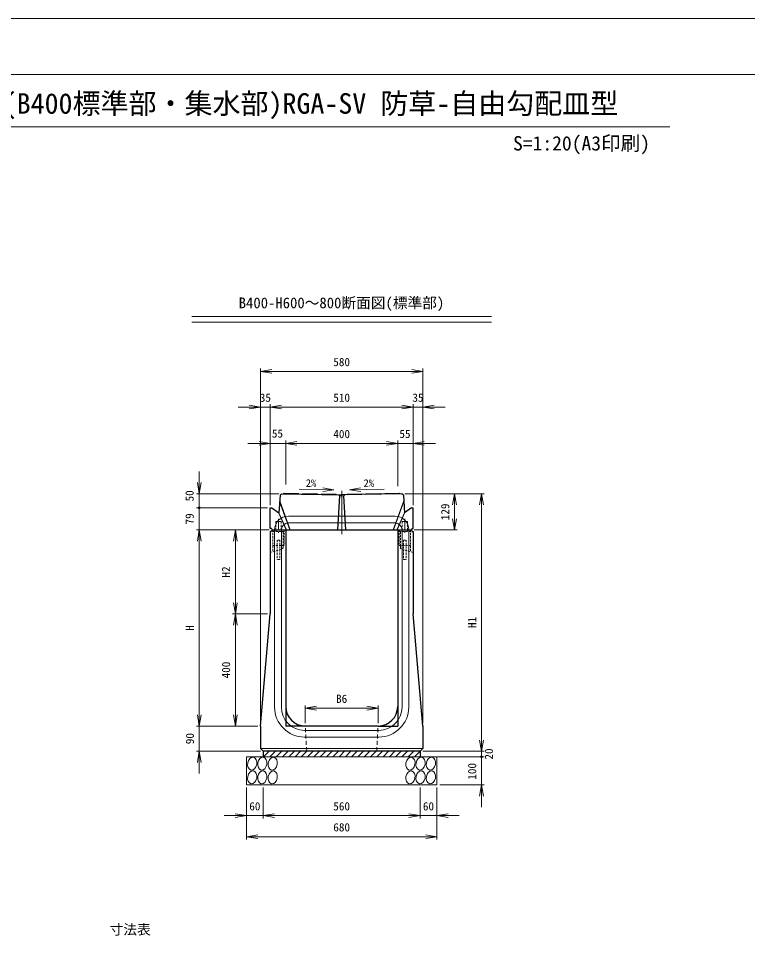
# Model space of a CAD drawing. Units: millimetres at full size, sheet at 1:20. Extents: x 0 to 8400, y -600 to 5940.
# Drawn here: x 3191 to 5795, y 2665 to 5940 of the extents above; entities that cross this region are included whole.
import ezdxf
from ezdxf.enums import TextEntityAlignment as Align

# ---------------------------------------------------------------- set-up
doc = ezdxf.new("R2010")
doc.units = ezdxf.units.MM
doc.header["$LTSCALE"] = 20
for name, pattern in [('USER1', [0.5625, 0.375, -0.1875]), ('USER2', [3, 1.875, -0.375, 0.375, -0.375]), ('USER5', [1.125, 0.75, -0.375])]:
    doc.linetypes.add(name, pattern=pattern)
for name, color, linetype, lineweight in [('1', 7, 'Continuous', 9), ('ACC(細線）', 4, 'USER1', 13), ('CEN(細線）', 5, 'USER2', 13), ('CON2(細線）', 6, 'Continuous', 13), ('CON（太線）', 1, 'Continuous', 25), ('Defpoints_3', 7, 'Continuous', 25), ('TEXT(細線）', 1, 'Continuous', 13), ('寸法線', 7, 'Continuous', 9), ('構造物-寸法', 7, 'Continuous', 9)]:
    doc.layers.add(name, color=color, linetype=linetype, lineweight=lineweight)
doc.styles.add('ＭＳ ゴシック', font='')
doc.styles.get('ＭＳ ゴシック').set_extended_font_data('MS Gothic')

# ---------------------------------------------------------------- blocks, each defined once
blk = doc.blocks.new('open_arrow')
at = {"color": 0, "linetype": 'Continuous', "lineweight": -2}
blk.add_lwpolyline([(7.5, 1.25), (0, 0), (7.5, -1.25)], dxfattribs=at)
blk = doc.blocks.new('filled_dot')
at = {"color": 0, "linetype": 'Continuous', "lineweight": -2, "const_width": 1.25}
blk.add_lwpolyline([(-0.625, 0, 1), (0.625, 0, 1)], format="xyb", close=True, dxfattribs=at)

msp = doc.modelspace()

# ---------------------------------------------------------------- linework, layer by layer
at = {"layer": '1'}
for p, q in [((3810.93, 4875.45), (4880.35, 4875.45)), ((3810.93, 4854.97), (4880.35, 4854.97))]:
    msp.add_line(p, q, dxfattribs=at)
at = {"layer": 'ACC(細線）'}
for p, q in [((4110.64, 4143.15), (4110.64, 4113.15)), ((4110.64, 4143.15), (4129.64, 4143.15)), ((4110.64, 4143.15), (4110.64, 4113.15)), ((4110.64, 4143.15), (4129.64, 4143.15)), ((4129.64, 4143.15), (4129.64, 4113.15)), ((4129.64, 4143.15), (4129.64, 4113.15)), ((4561.64, 4143.15), (4561.64, 4113.15)), ((4561.64, 4143.15), (4580.64, 4143.15)), ((4561.64, 4143.15), (4561.64, 4113.15)), ((4580.64, 4143.15), (4561.64, 4143.15)), ((4580.64, 4143.15), (4580.64, 4113.15)), ((4580.64, 4143.15), (4580.64, 4113.15)), ((4099.64, 4113.15), (4099.64, 4057.15)), ((4140.64, 4107.15), (4099.64, 4107.15)), ((4110.14, 4113.15), (4110.14, 4107.15)), ((4130.14, 4113.15), (4130.14, 4107.15)), ((4136.14, 4107.15), (4136.14, 4057.15)), ((4140.64, 4113.15), (4140.64, 4057.15)), ((4550.64, 4113.15), (4591.64, 4113.15)), ((4550.64, 4113.15), (4550.64, 4057.15)), ((4550.64, 4113.15), (4591.64, 4113.15)), ((4550.64, 4107.15), (4591.64, 4107.15)), ((4555.14, 4107.15), (4555.14, 4057.15)), ((4561.14, 4113.15), (4561.14, 4107.15)), ((4581.14, 4113.15), (4581.14, 4107.15)), ((4591.64, 4113.15), (4591.64, 4057.15)), ((4125.14, 4077.15), (4115.14, 4077.15)), ((4115.14, 4077.15), (4115.14, 4007.15)), ((4125.14, 4077.15), (4125.14, 4007.15)), ((4566.14, 4077.15), (4576.14, 4077.15)), ((4566.14, 4077.15), (4566.14, 4007.15)), ((4576.14, 4077.15), (4576.14, 4007.15)), ((4090.64, 4032.15), (4134.08, 4046.47)), ((4099.64, 4057.15), (4099.64, 4035.11)), ((4140.64, 4057.15), (4099.64, 4057.15)), ((4136.14, 4049.32), (4136.14, 4057.15)), ((4550.64, 4057.15), (4591.64, 4057.15)), ((4555.14, 4049.32), (4555.14, 4057.15)), ((4600.64, 4032.15), (4557.2, 4046.47)), ((4591.64, 4057.15), (4591.64, 4035.11)), ((4125.14, 4007.15), (4115.14, 4007.15)), ((4566.14, 4007.15), (4576.14, 4007.15))]:
    msp.add_line(p, q, dxfattribs=at)
for centre, start, end in [((4133.14, 4049.32), 288.24585, 0), ((4558.14, 4049.32), 180, 251.75415)]:
    msp.add_arc(centre, 3, start, end, dxfattribs=at)
at = {"layer": 'CEN(細線）'}
for p, q in [((4345.64, 4253.15), (4345.64, 4098.15)), ((4345.64, 4118.15), (4345.64, 4248.15)), ((4120.14, 4153.15), (4120.14, 4103.15)), ((4120.14, 4153.15), (4120.14, 4103.15)), ((4120.14, 4153.15), (4120.14, 4103.15)), ((4571.14, 4153.15), (4571.14, 4103.15))]:
    msp.add_line(p, q, dxfattribs=at)
at = {"layer": 'CON2(細線）'}
for p, q in [((4155.14, 4162.15), (4536.14, 4162.15)), ((4155.14, 4138.15), (4536.14, 4138.15)), ((4106.14, 4113.15), (4106.14, 3480.65)), ((4130.14, 4113.15), (4130.14, 3480.65)), ((4561.14, 4113.15), (4561.14, 3480.65)), ((4585.14, 4113.15), (4585.14, 3480.65)), ((4213.14, 3397.65), (4478.14, 3397.65)), ((4213.14, 3373.65), (4478.14, 3373.65)), ((4055.64, 3333.15), (4635.64, 3333.15))]:
    msp.add_line(p, q, dxfattribs=at)
at = {"layer": 'CON2(細線）', "linetype": 'USER5'}
for p, q in [((4220.64, 3323.15), (4215.64, 3413.15)), ((4470.64, 3323.15), (4475.64, 3413.15))]:
    msp.add_line(p, q, dxfattribs=at)
at = {"layer": 'CON2(細線）'}
for centre, radius, start, end in [((4155.14, 4113.15), 49, 90, 180), ((4536.14, 4113.15), 49, 0, 90), ((4155.14, 4113.15), 25, 90, 180), ((4536.14, 4113.15), 25, 0, 90), ((4213.14, 3480.65), 107, 180, 270), ((4213.14, 3480.65), 83, 180, 270), ((4478.14, 3480.65), 83, 270, 0), ((4478.14, 3480.65), 107, 270, 0)]:
    msp.add_arc(centre, radius, start, end, dxfattribs=at)
at = {"layer": 'CON（太線）'}
for p, q in [((4125.43, 4237.36), (4121.77, 4174.02)), ((4125.43, 4237.36), (4130.63, 4242.36)), ((4130.63, 4242.36), (4345.64, 4238.15)), ((4560.65, 4242.36), (4345.64, 4238.15)), ((4565.85, 4237.36), (4560.65, 4242.36)), ((4565.85, 4237.36), (4569.51, 4174.02)), ((4090.64, 4118.15), (4090.64, 4192.26)), ((4090.64, 4192.26), (4095.72, 4192.26)), ((4095.72, 4192.26), (4121.77, 4174.02)), ((4595.56, 4192.26), (4569.51, 4174.02)), ((4595.56, 4192.26), (4600.64, 4192.26)), ((4600.64, 4118.15), (4600.64, 4192.26)), ((4094.64, 4118.15), (4090.64, 4118.15)), ((4094.64, 4108.15), (4090.64, 4108.15)), ((4090.64, 4108.15), (4090.64, 3813.15)), ((4094.64, 4118.15), (4096.64, 4113.15)), ((4096.64, 4113.15), (4094.64, 4108.15)), ((4096.64, 4113.15), (4594.64, 4113.15)), ((4096.64, 4113.15), (4594.64, 4113.15)), ((4145.64, 4113.15), (4145.64, 3483.15)), ((4545.64, 4113.15), (4594.64, 4113.15)), ((4545.64, 4113.15), (4594.64, 4113.15)), ((4545.64, 4113.15), (4545.64, 3483.15)), ((4596.64, 4118.15), (4594.64, 4113.15)), ((4594.64, 4113.15), (4596.64, 4108.15)), ((4596.64, 4118.15), (4600.64, 4118.15)), ((4596.64, 4108.15), (4600.64, 4108.15)), ((4600.64, 4108.15), (4600.64, 3813.15)), ((4055.64, 3413.15), (4090.64, 3813.15)), ((4635.64, 3413.15), (4600.64, 3813.15)), ((4055.64, 3413.15), (4055.64, 3333.15)), ((4475.64, 3413.15), (4215.64, 3413.15)), ((4635.64, 3413.15), (4635.64, 3333.15)), ((4055.64, 3333.15), (4065.64, 3323.15)), ((4625.64, 3323.15), (4065.64, 3323.15)), ((4065.64, 3323.15), (4065.64, 3303.15)), ((4625.64, 3323.15), (4635.64, 3333.15)), ((4625.64, 3323.15), (4625.64, 3303.15))]:
    msp.add_line(p, q, dxfattribs=at)
at = {"layer": 'CON（太線）', "color": 2}
for p, q in [((4121.98, 4177.54), (4120.26, 4175.08)), ((4569.3, 4177.54), (4571.02, 4175.08))]:
    msp.add_line(p, q, dxfattribs=at)
at = {"layer": 'CON（太線）'}
for centre, start, end in [((4215.64, 3483.15), 180, 270), ((4475.64, 3483.15), 270, 0)]:
    msp.add_arc(centre, 70, start, end, dxfattribs=at)
at = {"layer": 'Defpoints_3'}
for p, q in [((4145.64, 3483.15), (4145.64, 3413.15)), ((4545.64, 3483.15), (4545.64, 3413.15)), ((4215.64, 3413.15), (4145.64, 3413.15)), ((4475.64, 3413.15), (4545.64, 3413.15))]:
    msp.add_line(p, q, dxfattribs=at)
at = {"layer": '寸法線'}
for p, q in [((4055.64, 3423.15), (4055.64, 4562)), ((4090.64, 4202.26), (4090.64, 4562)), ((4090.64, 4202.26), (4090.64, 4562)), ((4600.64, 4202.26), (4600.64, 4562)), ((4600.64, 4202.26), (4600.64, 4562)), ((4635.64, 3423.15), (4635.64, 4562)), ((3975.64, 4552), (4170.64, 4552)), ((4090.64, 4552), (4600.64, 4552)), ((4520.64, 4552), (4715.64, 4552)), ((4225.64, 4422.32), (4010.64, 4422.32)), ((4090.64, 4202.26), (4090.64, 4432.32)), ((4145.64, 4275.86), (4145.64, 4432.32)), ((4145.64, 4275.86), (4145.64, 4432.32)), ((4145.64, 4422.32), (4545.64, 4422.32)), ((4465.64, 4422.32), (4680.64, 4422.32)), ((4545.64, 4269.62), (4545.64, 4432.32)), ((4545.64, 4269.62), (4545.64, 4432.32)), ((4600.64, 4202.26), (4600.64, 4432.32)), ((4317.85, 4256.39), (4194.02, 4258.75)), ((4277.98, 4263.82), (4317.85, 4256.39)), ((4413.3, 4263.82), (4373.44, 4256.39)), ((4373.44, 4256.39), (4497.26, 4258.75)), ((4317.85, 4256.39), (4277.73, 4250.49)), ((4373.44, 4256.39), (4413.55, 4250.49)), ((4570.65, 4242.36), (4758.61, 4242.36)), ((4748.61, 4242.36), (4748.61, 4113.15)), ((4086.64, 4113.15), (3956.07, 4113.15)), ((3966.07, 4113.15), (3966.07, 3813.15)), ((4604.64, 4113.15), (4758.61, 4113.15)), ((4080.64, 3813.15), (3956.07, 3813.15)), ((4080.64, 3813.15), (3956.07, 3813.15)), ((3966.07, 3813.15), (3966.07, 3413.15)), ((3836.84, 3493.15), (3836.84, 3243.15)), ((4045.64, 3413.15), (3826.84, 3413.15)), ((4045.64, 3413.15), (3956.07, 3413.15)), ((4055.64, 3323.15), (3826.84, 3323.15))]:
    msp.add_line(p, q, dxfattribs=at)
at = {"layer": '構造物-寸法', "color": 2}
msp.add_line((8400, 5940), (0, 5940), dxfattribs=at)
at = {"layer": '構造物-寸法'}
for p, q in [((8200, 5740), (200, 5740)), ((2681.44, 5553.11), (5517.91, 5553.11)), ((4055.64, 4252.36), (4055.64, 4689.26)), ((4635.64, 4252.36), (4635.64, 4689.26)), ((4635.64, 4679.26), (4055.64, 4679.26)), ((3836.84, 4192.26), (3836.84, 4322.36)), ((4120.63, 4242.36), (3826.84, 4242.36)), ((4140.14, 4244.21), (4138.14, 4242.22)), ((4191.14, 4243.22), (4140.14, 4244.21)), ((4193.14, 4241.14), (4191.14, 4243.22)), ((4207.14, 4242.91), (4205.14, 4240.9)), ((4258.14, 4241.92), (4207.14, 4242.91)), ((4260.14, 4239.82), (4258.14, 4241.92)), ((4274.14, 4241.6), (4272.14, 4239.59)), ((4325.14, 4240.61), (4274.14, 4241.6)), ((4327.14, 4238.51), (4325.14, 4240.61)), ((4338.14, 4235.29), (4330.73, 4113.15)), ((4339.14, 4235.29), (4331.73, 4113.15)), ((4335.14, 4238.35), (4338.14, 4235.29)), ((4338.14, 4235.29), (4353.32, 4235.29)), ((4352.32, 4235.29), (4359.52, 4113.15)), ((4356.32, 4238.36), (4353.32, 4235.29)), ((4353.32, 4235.29), (4360.52, 4113.15)), ((4366.14, 4240.58), (4364.14, 4238.51)), ((4417.14, 4241.57), (4366.14, 4240.58)), ((4419.14, 4239.59), (4417.14, 4241.57)), ((4433.14, 4241.88), (4431.14, 4239.82)), ((4484.14, 4242.88), (4433.14, 4241.88)), ((4486.14, 4240.9), (4484.14, 4242.88)), ((4498.14, 4241.14), (4500.14, 4243.19)), ((4500.14, 4243.19), (4551.14, 4244.18)), ((4551.14, 4244.18), (4553.14, 4242.22)), ((4570.65, 4242.36), (4854.86, 4242.36)), ((4844.86, 4242.36), (4844.86, 3323.15)), ((4124.13, 4214.84), (4160.97, 4113.15)), ((4124.28, 4217.37), (4162.04, 4113.15)), ((4567, 4217.37), (4529.24, 4113.15)), ((4567.15, 4214.84), (4530.31, 4113.15)), ((4080.64, 4192.26), (3826.84, 4192.26)), ((4080.64, 4192.26), (3826.84, 4192.26)), ((3836.84, 4192.26), (3836.84, 4033.15)), ((4120.26, 4175.08), (4147.81, 4113.15)), ((4121.78, 4174.11), (4148.9, 4113.15)), ((4569.5, 4174.11), (4542.38, 4113.15)), ((4571.02, 4175.08), (4543.47, 4113.15)), ((4086.64, 4113.15), (3826.84, 4113.15)), ((4086.64, 4113.15), (3826.84, 4113.15)), ((3836.84, 4113.15), (3836.84, 3413.15)), ((4215.64, 3423.15), (4215.64, 3486.92)), ((4215.64, 3476.92), (4475.64, 3476.92)), ((4475.64, 3423.15), (4475.64, 3486.92)), ((4045.64, 3413.15), (3826.84, 3413.15)), ((4844.86, 3403.15), (4844.86, 3223.15)), ((4066.84, 3303.15), (4086.84, 3323.15)), ((4089.29, 3303.15), (4109.29, 3323.15)), ((4111.74, 3303.15), (4131.74, 3323.15)), ((4134.19, 3303.15), (4154.19, 3323.15)), ((4156.64, 3303.15), (4176.64, 3323.15)), ((4179.09, 3303.15), (4199.09, 3323.15)), ((4201.54, 3303.15), (4221.54, 3323.15)), ((4223.99, 3303.15), (4243.84, 3323)), ((4243.84, 3323), (4243.99, 3323.15)), ((4246.44, 3303.15), (4266.44, 3323.15)), ((4268.89, 3303.15), (4288.89, 3323.15)), ((4291.34, 3303.15), (4311.34, 3323.15)), ((4313.79, 3303.15), (4333.79, 3323.15)), ((4336.25, 3303.15), (4356.25, 3323.15)), ((4358.7, 3303.15), (4378.7, 3323.15)), ((4381.15, 3303.15), (4401.15, 3323.15)), ((4403.6, 3303.15), (4423.6, 3323.15)), ((4426.05, 3303.15), (4446.05, 3323.15)), ((4448.5, 3303.15), (4468.5, 3323.15)), ((4470.95, 3303.15), (4490.95, 3323.15)), ((4493.4, 3303.15), (4513.4, 3323.15)), ((4515.85, 3303.15), (4535.85, 3323.15)), ((4538.3, 3303.15), (4558.3, 3323.15)), ((4560.75, 3303.15), (4580.75, 3323.15)), ((4583.2, 3303.15), (4603.2, 3323.15)), ((4605.65, 3303.15), (4625.64, 3323.13)), ((4635.64, 3323.15), (4854.86, 3323.15)), ((4635.64, 3323.15), (4854.86, 3323.15)), ((4065.64, 3303.15), (4005.64, 3303.15)), ((4005.64, 3303.15), (4005.64, 3203.15)), ((4625.64, 3303.15), (4065.64, 3303.15)), ((4685.64, 3303.15), (4625.64, 3303.15)), ((4685.64, 3203.15), (4685.64, 3303.15)), ((4687.62, 3303.15), (4854.86, 3303.15)), ((4695.64, 3303.15), (4854.86, 3303.15)), ((4844.86, 3303.15), (4844.86, 3123.15)), ((4005.64, 3203.15), (4065.64, 3203.15)), ((4005.64, 3193.15), (4005.64, 3082.99)), ((4005.64, 3193.15), (4005.64, 3007.99)), ((4625.64, 3203.15), (4065.64, 3203.15)), ((4065.64, 3193.15), (4065.64, 3082.99)), ((4065.64, 3193.15), (4065.64, 3082.99)), ((4625.64, 3203.15), (4685.64, 3203.15)), ((4625.64, 3193.15), (4625.64, 3082.99)), ((4625.64, 3193.15), (4625.64, 3082.99)), ((4685.64, 3193.15), (4685.64, 3082.99)), ((4685.64, 3193.15), (4685.64, 3007.99)), ((4695.64, 3203.15), (4854.86, 3203.15)), ((3925.64, 3092.99), (4145.64, 3092.99)), ((4065.64, 3092.99), (4625.64, 3092.99)), ((4545.64, 3092.99), (4765.64, 3092.99)), ((4005.64, 3017.99), (4685.64, 3017.99))]:
    msp.add_line(p, q, dxfattribs=at)
at = {"layer": '構造物-寸法', "color": 5}
for p, q in [((4124.28, 4217.37), (4162.04, 4113.15)), ((4567, 4217.37), (4529.24, 4113.15)), ((4147.81, 4113.15), (4120.26, 4175.08)), ((4543.47, 4113.15), (4571.02, 4175.08))]:
    msp.add_line(p, q, dxfattribs=at)
at = {"layer": '構造物-寸法'}
for centre in [(4026.23, 3278.73), (4062.23, 3278.73), (4099.23, 3278.73), (4591.23, 3278.73), (4627.23, 3278.73), (4664.23, 3278.73), (4026.23, 3229.73), (4062.23, 3229.73), (4099.23, 3229.73), (4591.23, 3229.73), (4627.23, 3229.73), (4664.23, 3229.73)]:
    msp.add_ellipse(centre, major_axis=(-4.13, -22.89), ratio=0.698644, dxfattribs=at)

# ---------------------------------------------------------------- block references
at = {"layer": '寸法線', "xscale": 5.33, "yscale": 5.33}
for p, rotation in [((4055.64, 4552), 180), ((4600.64, 4552), 180), ((4600.64, 4552), 180), ((4090.64, 4422.32), 180), ((4545.64, 4422.32), 180), ((4545.64, 4422.32), 180), ((4748.61, 4242.36), 270), ((4748.61, 4113.15), 90), ((3966.07, 4113.15), 270), ((3966.07, 3813.15), 90), ((3966.07, 3813.15), 270), ((3836.84, 3413.15), 90), ((3966.07, 3413.15), 90), ((3836.84, 3323.15), 270)]:
    msp.add_blockref('open_arrow', p, dxfattribs=dict(at, rotation=rotation))
for p in [(4090.64, 4552), (4090.64, 4552), (4635.64, 4552), (4145.64, 4422.32), (4145.64, 4422.32), (4600.64, 4422.32)]:
    msp.add_blockref('open_arrow', p, dxfattribs=at)
at = {"layer": '構造物-寸法', "xscale": 5.33, "yscale": 5.33}
for p in [(4055.64, 4679.26), (4215.64, 3476.92), (4065.64, 3092.99), (4065.64, 3092.99), (4685.64, 3092.99), (4005.64, 3017.99)]:
    msp.add_blockref('open_arrow', p, dxfattribs=at)
at = {"layer": '構造物-寸法'}
for name, p, xscale, yscale, rotation in [('open_arrow', (4635.64, 4679.26), 5.33, 5.33, 180), ('open_arrow', (3836.84, 4242.36), 5.33, 5.33, 90), ('open_arrow', (4844.86, 4242.36), 5.33, 5.33, 270), ('filled_dot', (3836.84, 4192.26), 4, 4, 90), ('filled_dot', (3836.84, 4192.26), 4, 4, 270), ('open_arrow', (3836.84, 4113.15), 5.33, 5.33, 270), ('open_arrow', (3836.84, 4113.15), 5.33, 5.33, 270), ('open_arrow', (4475.64, 3476.92), 5.33, 5.33, 180), ('open_arrow', (3836.84, 3413.15), 5.33, 5.33, 90), ('open_arrow', (4844.86, 3323.15), 5.33, 5.33, 90), ('open_arrow', (4844.86, 3323.15), 5.33, 5.33, 90), ('filled_dot', (4844.86, 3303.15), 4, 4, 270), ('filled_dot', (4844.86, 3303.15), 4, 4, 270), ('open_arrow', (4844.86, 3203.15), 5.33, 5.33, 270), ('open_arrow', (4005.64, 3092.99), 5.33, 5.33, 180), ('open_arrow', (4625.64, 3092.99), 5.33, 5.33, 180), ('open_arrow', (4625.64, 3092.99), 5.33, 5.33, 180), ('open_arrow', (4685.64, 3017.99), 5.33, 5.33, 180)]:
    msp.add_blockref(name, p, dxfattribs=dict(at, xscale=xscale, yscale=yscale, rotation=rotation))

# ---------------------------------------------------------------- texts
at = {"layer": 'TEXT(細線）', "style": 'ＭＳ ゴシック'}
msp.add_text('寸法表', height=35.92, dxfattribs=at).set_placement((3516.82, 2657.78), align=Align.BOTTOM_LEFT)
at = {"layer": '寸法線', "style": 'ＭＳ ゴシック'}
for s, height, p in [('暗渠側溝(B400標準部・集水部)RGA-SV 防草-自由勾配皿型', 73.31, (2735.15, 5577.43)), ('S=1:20(A3印刷)', 51.32, (4957.64, 5452.74)), ('B400-H600～800断面図(標準部)', 38.49, (3977.88, 4893.27)), ('35', 29.33, (4053.14, 4562)), ('510', 29.33, (4315.64, 4562)), ('35', 29.33, (4598.14, 4562)), ('55', 29.33, (4096.26, 4434.09)), ('400', 29.33, (4315.64, 4432.32)), ('55', 29.33, (4551.64, 4432.9)), ('2%', 27.49, (4217.54, 4258.49)), ('2%', 27.49, (4423.77, 4258.38))]:
    msp.add_text(s, height=height, dxfattribs=at).set_placement(p, align=Align.BOTTOM_LEFT)
for s, p in [('129', (4738.61, 4147.76)), ('H2', (3956.07, 3943.15)), ('400', (3956.07, 3583.15)), ('90', (3826.84, 3348.15))]:
    msp.add_text(s, height=29.33, rotation=90, dxfattribs=at).set_placement(p, align=Align.BOTTOM_LEFT)
at = {"layer": '構造物-寸法', "style": 'ＭＳ ゴシック'}
for s, p in [('580', (4315.64, 4689.26)), ('B6', (4325.64, 3486.92)), ('60', (4015.64, 3102.99)), ('560', (4315.64, 3102.99)), ('60', (4635.64, 3102.99)), ('680', (4315.64, 3027.99))]:
    msp.add_text(s, height=29.33, dxfattribs=at).set_placement(p, align=Align.BOTTOM_LEFT)
for s, p in [('50', (3825.83, 4214.99)), ('79', (3826.08, 4132.77)), ('H1', (4834.86, 3762.76)), ('H', (3826.84, 3753.15)), ('20', (4894.86, 3293.15)), ('100', (4834.86, 3221.32))]:
    msp.add_text(s, height=29.33, rotation=90, dxfattribs=at).set_placement(p, align=Align.BOTTOM_LEFT)

doc.saveas('drawing.dxf')
